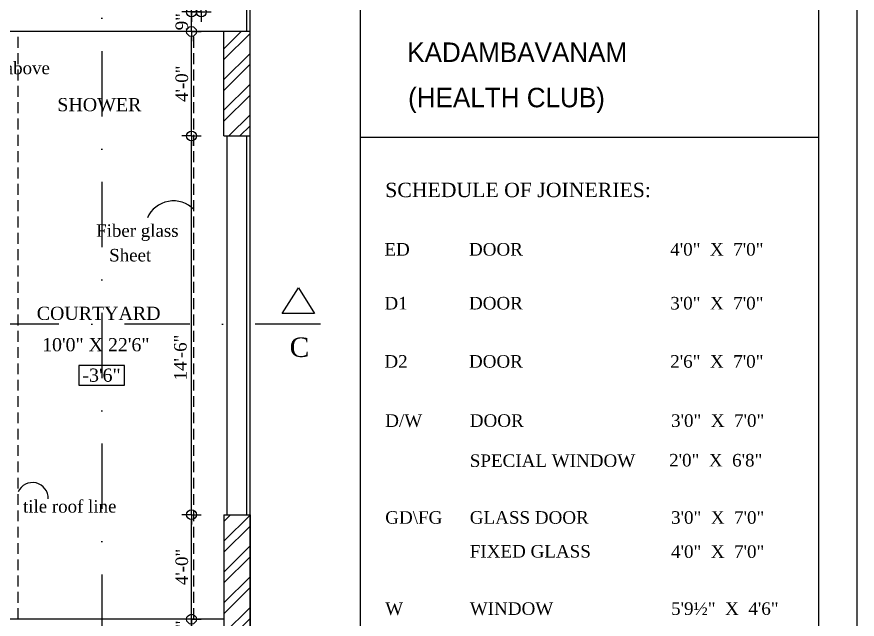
# Model space of a CAD drawing. Extents: x 13301 to 18078, y -1439 to 1911.
# Drawn here: x 14400.8 to 14786.9, y 144.3 to 421 of the extents above; entities that cross this region are included whole.
import ezdxf
from ezdxf.enums import TextEntityAlignment as Align

# ---------------------------------------------------------------- set-up
doc = ezdxf.new("R2010")
doc.units = 0
doc.header["$LTSCALE"] = 20
doc.header["$MEASUREMENT"] = 0
doc.header["$PDMODE"] = 34
doc.header["$PDSIZE"] = 5
doc.linetypes.add('DASHDOT', pattern=[1, 0.5, -0.25, 0, -0.25])
doc.linetypes.add('HIDDEN', pattern=[0.375, 0.25, -0.125])
doc.layers.get('0').update_dxf_attribs({"linetype": 'CONTINUOUS'})
doc.layers.get('Defpoints').update_dxf_attribs({"linetype": 'CONTINUOUS'})
for name, color, linetype in [('border', 230, 'CONTINUOUS'), ('BORTEXT', 2, 'CONTINUOUS'), ('DETTEXT', 7, 'CONTINUOUS'), ('DIMLINE', 254, 'CONTINUOUS'), ('Glass', 130, 'CONTINUOUS'), ('Roof lilne', 31, 'CONTINUOUS'), ('Secline', 13, 'CONTINUOUS'), ('Stone', 8, 'CONTINUOUS'), ('text', 2, 'CONTINUOUS'), ('wall', 13, 'CONTINUOUS')]:
    doc.layers.add(name, color=color, linetype=linetype)
doc.layers.add('correct', color=230, linetype='CONTINUOUS', plot=False)
doc.styles.add('style3', font='TIMES.TTF')
doc.styles.add('style4', font='boos1.ttf')
doc.styles.add('style5', font='TIMES.TTF')
doc.dimstyles.new('arch61', dxfattribs={"dimscale": 0, "dimtxt": 5.75, "dimasz": 2.25, "dimexe": 0.18, "dimexo": 0.0625, "dimgap": 1.5, "dimtad": 1, "dimzin": 3, "dimdsep": 46, "dimlunit": 4, "dimtxsty": 'style3', "dimblk": 'BLK', "dimcen": 0, "dimse1": 1, "dimse2": 1, "dimclrd": 256, "dimclrt": 3, "dimazin": 0, "dimtfac": 1, "dimtix": 1, "dimtmove": 2, "dimatfit": 3, "dimldrblk": 'NONE', "dimfxl": 0, "dimtolj": 1, "dimtzin": 0, "dimlwd": -1, "dimarcsym": 0})
pattern_1 = [(45, (0, 47.558), (-7.071068, 7.071068), []), (45, (0, 52.558), (-7.071068, 7.071068), [])]

# ---------------------------------------------------------------- blocks, each defined once
blk = doc.blocks.new('BLK')
for q in [(0, 2), (-2, 0), (0, -2), (2, 0)]:
    blk.add_line((0, 0), q)
blk.add_circle((0, 0), 1)
blk = doc.blocks.new('*D161')
at = {"layer": 'Defpoints', "color": 0}
for p in [(14497.45, 448.54), (14485.57, 423.29), (14497.45, 423.29)]:
    blk.add_point(p, dxfattribs=at)
at = {"layer": 'DIMLINE'}
blk.add_line((14485.57, 446.29), (14485.57, 425.54), dxfattribs=at)
at = {"layer": 'DIMLINE', "xscale": 2.25, "yscale": 2.25, "zscale": 2.25}
for p, rotation in [((14485.57, 448.54), 90), ((14485.57, 423.29), 270)]:
    blk.add_blockref('BLK', p, dxfattribs=dict(at, rotation=rotation))
at = {"layer": 'DIMLINE', "color": 3, "insert": (14477.38, 435.92), "char_height": 5.75, "attachment_point": 5, "rotation": 90, "style": 'style3'}
blk.add_mtext('\\A1;2\'-1{\\H1.000000x;\\S1/4;}"', dxfattribs=at)
blk = doc.blocks.new('_None')
blk = doc.blocks.new('*D195')
at = {"layer": 'Defpoints', "color": 0}
for p in [(14469.23, 144.29), (14481.08, 144.29), (14469.23, 135.29)]:
    blk.add_point(p, dxfattribs=at)
at = {"layer": 'DIMLINE'}
for p, q in [((14481.08, 146.54), (14481.08, 148.79)), ((14481.08, 135.29), (14481.08, 144.29)), ((14481.08, 133.04), (14481.08, 130.79))]:
    blk.add_line(p, q, dxfattribs=at)
at = {"layer": 'DIMLINE', "xscale": 2.25, "yscale": 2.25, "zscale": 2.25}
for p, rotation in [((14481.08, 144.29), 270), ((14481.08, 135.29), 90)]:
    blk.add_blockref('BLK', p, dxfattribs=dict(at, rotation=rotation))
at = {"layer": 'DIMLINE', "color": 3, "insert": (14476.65, 139.79), "char_height": 5.75, "attachment_point": 5, "rotation": 90, "style": 'style3'}
blk.add_mtext('\\A1;9"', dxfattribs=at)
blk = doc.blocks.new('*D196')
at = {"layer": 'Defpoints', "color": 0}
for p in [(14481.08, 192.29), (14495.95, 192.29), (14495.95, 144.29)]:
    blk.add_point(p, dxfattribs=at)
at = {"layer": 'DIMLINE'}
blk.add_line((14481.08, 146.54), (14481.08, 190.04), dxfattribs=at)
at = {"layer": 'DIMLINE', "xscale": 2.25, "yscale": 2.25, "zscale": 2.25}
for p, rotation in [((14481.08, 192.29), 90), ((14481.08, 144.29), 270)]:
    blk.add_blockref('BLK', p, dxfattribs=dict(at, rotation=rotation))
at = {"layer": 'DIMLINE', "color": 3, "insert": (14476.66, 168.29), "char_height": 5.75, "attachment_point": 5, "rotation": 90, "style": 'style3'}
blk.add_mtext('\\A1;4\'-0"', dxfattribs=at)
blk = doc.blocks.new('*D197')
at = {"layer": 'Defpoints', "color": 0}
for p in [(14481.08, 366.29), (14497.45, 366.29), (14497.45, 192.29)]:
    blk.add_point(p, dxfattribs=at)
at = {"layer": 'DIMLINE'}
blk.add_line((14481.08, 194.54), (14481.08, 364.04), dxfattribs=at)
at = {"layer": 'DIMLINE', "xscale": 2.25, "yscale": 2.25, "zscale": 2.25}
for p, rotation in [((14481.08, 366.29), 90), ((14481.08, 192.29), 270)]:
    blk.add_blockref('BLK', p, dxfattribs=dict(at, rotation=rotation))
at = {"layer": 'DIMLINE', "color": 3, "insert": (14475.98, 264.5), "char_height": 5.75, "attachment_point": 5, "rotation": 90, "style": 'style3'}
blk.add_mtext('\\A1;14\'-6"', dxfattribs=at)
blk = doc.blocks.new('*D198')
at = {"layer": 'Defpoints', "color": 0}
for p in [(14481.08, 414.29), (14493.92, 414.29), (14495.95, 366.29)]:
    blk.add_point(p, dxfattribs=at)
at = {"layer": 'DIMLINE'}
blk.add_line((14481.08, 368.54), (14481.08, 412.04), dxfattribs=at)
at = {"layer": 'DIMLINE', "xscale": 2.25, "yscale": 2.25, "zscale": 2.25}
for p, rotation in [((14481.08, 414.29), 90), ((14481.08, 366.29), 270)]:
    blk.add_blockref('BLK', p, dxfattribs=dict(at, rotation=rotation))
at = {"layer": 'DIMLINE', "color": 3, "insert": (14476.66, 390.29), "char_height": 5.75, "attachment_point": 5, "rotation": 90, "style": 'style3'}
blk.add_mtext('\\A1;4\'-0"', dxfattribs=at)
blk = doc.blocks.new('*D199')
at = {"layer": 'Defpoints', "color": 0}
for p in [(14470.45, 423.29), (14481.08, 423.29), (14469.06, 414.29)]:
    blk.add_point(p, dxfattribs=at)
at = {"layer": 'DIMLINE'}
for p, q in [((14481.08, 425.54), (14481.08, 427.79)), ((14481.08, 414.29), (14481.08, 423.29)), ((14481.08, 412.04), (14481.08, 409.79))]:
    blk.add_line(p, q, dxfattribs=at)
at = {"layer": 'DIMLINE', "xscale": 2.25, "yscale": 2.25, "zscale": 2.25}
for p, rotation in [((14481.08, 423.29), 270), ((14481.08, 414.29), 90)]:
    blk.add_blockref('BLK', p, dxfattribs=dict(at, rotation=rotation))
at = {"layer": 'DIMLINE', "color": 3, "insert": (14476.65, 418.79), "char_height": 5.75, "attachment_point": 5, "rotation": 90, "style": 'style3'}
blk.add_mtext('\\A1;9"', dxfattribs=at)
blk = doc.blocks.new('*D349')
at = {"layer": 'Defpoints', "color": 0}
for p in [(14495.95, 192.29), (14507.95, 192.29), (14507.95, 117.84)]:
    blk.add_point(p, dxfattribs=at)
at = {"layer": 'DIMLINE'}
for p, q in [((14493.7, 117.84), (14491.45, 117.84)), ((14495.95, 117.84), (14507.95, 117.84)), ((14510.2, 117.84), (14512.45, 117.84))]:
    blk.add_line(p, q, dxfattribs=at)
at = {"layer": 'DIMLINE', "xscale": 2.25, "yscale": 2.25, "zscale": 2.25}
blk.add_blockref('BLK', (14495.95, 117.84), dxfattribs=at)
at = {"layer": 'DIMLINE', "xscale": 2.25, "yscale": 2.25, "zscale": 2.25, "rotation": 180}
blk.add_blockref('BLK', (14507.95, 117.84), dxfattribs=at)
at = {"layer": 'DIMLINE', "color": 3, "insert": (14501.95, 122.27), "char_height": 5.75, "attachment_point": 5, "style": 'style3'}
blk.add_mtext('\\A1;1\'-0"', dxfattribs=at)

msp = doc.modelspace()

# ---------------------------------------------------------------- hatches: boundary and pattern name
at = {"layer": 'Stone', "ltscale": 5}
h = msp.add_hatch(dxfattribs=at)
h.set_pattern_fill('STEEL', color=256, scale=80, style=0)
h.set_pattern_definition(pattern_1)
h.paths.add_polyline_path([(14507.95, 414.29), (14495.95, 414.29), (14495.95, 366.29), (14507.95, 366.29)])
h = msp.add_hatch(dxfattribs=at)
h.set_pattern_fill('STEEL', color=256, scale=80, style=0)
h.set_pattern_definition(pattern_1)
h.paths.add_polyline_path([(14507.95, 192.29), (14495.95, 192.29), (14495.95, -41.71), (14507.95, -41.71)])

# ---------------------------------------------------------------- linework, layer by layer
msp.add_line((14507.95, -196.21), (14507.95, 538.79))
at = {"layer": 'border', "color": 13}
for p, q in [((14558.57, 425.542), (14558.57, -323.255)), ((14769.105, 425.542), (14769.105, -323.255)), ((14558.57, 365.705), (14769.105, 365.705))]:
    msp.add_line(p, q, dxfattribs=at)
at = {"layer": 'correct', "color": 3}
msp.add_lwpolyline([(13794.405, -339.116), (14786.854, -339.116), (14786.854, 853.823), (13794.405, 853.823)], close=True, dxfattribs=at)
at = {"layer": 'DETTEXT'}
for centre, radius, start, end in [((14472.807, 323.343), 13.12, 44.30327, 156.17817), ((14408.042, 199.857), 7.197, 357.63035, 156.35183)]:
    msp.add_arc(centre, radius, start, end, dxfattribs=at)
at = {"layer": 'Glass', "linetype": 'HIDDEN'}
msp.add_line((14482.196, 144.29), (14482.196, 414.29), dxfattribs=at)
at = {"layer": 'Roof lilne', "linetype": 'HIDDEN'}
msp.add_line((14401.45, 144.29), (14401.45, 414.29), dxfattribs=at)
at = {"layer": 'Secline', "linetype": 'DASHDOT', "ltscale": 3}
for p, q in [((14439.831, 825.991), (14439.831, -256.172)), ((14540.366, 279.903), (13812.506, 279.903))]:
    msp.add_line(p, q, dxfattribs=at)
at = {"layer": 'Secline', "linetype": 'DASHDOT', "ltscale": 5}
msp.add_lwpolyline([(14530.161, 296.6), (14537.545, 284.676), (14522.777, 284.676)], close=True, dxfattribs=at)
at = {"layer": 'text'}
msp.add_lwpolyline([(14450.318, 260.885), (14429.378, 260.885), (14429.378, 251.86), (14450.318, 251.86)], close=True, dxfattribs=at)
at = {"layer": 'wall'}
for p, q in [((14506.45, 414.29), (14506.45, 448.54)), ((14507.95, 414.29), (14368.45, 414.29)), ((14495.95, 366.29), (14495.95, 414.29)), ((14507.95, 366.29), (14507.95, 414.29)), ((14495.95, 366.29), (14507.95, 366.29)), ((14497.45, 192.29), (14497.45, 366.29)), ((14506.45, 192.29), (14506.45, 366.29)), ((14495.95, 192.29), (14507.95, 192.29)), ((14495.95, 192.29), (14495.95, -41.71)), ((14507.95, 192.29), (14507.95, -41.71)), ((14495.95, 144.29), (14368.45, 144.29))]:
    msp.add_line(p, q, dxfattribs=at)

# ---------------------------------------------------------------- texts
at = {"layer": 'BORTEXT'}
for s, height, style, p in [('KADAMBAVANAM', 8.9465, 'style4', (14580.162, 400.3)), ('SCHEDULE OF JOINERIES:  ', 6.61065, 'style5', (14570.05, 338.19)), ('ED', 5.7871, 'style5', (14569.673, 311.312)), ('DOOR', 5.7871, 'style5', (14608.522, 311.32)), ('4\'0"  X  7\'0"', 5.7871, 'style5', (14700.977, 311.312)), ('D1', 5.7871, 'style5', (14569.673, 286.573)), ('DOOR', 5.7871, 'style5', (14608.522, 286.581)), ('3\'0"  X  7\'0"', 5.7871, 'style5', (14700.977, 286.572)), ('D2', 5.7871, 'style5', (14569.673, 259.827)), ('DOOR', 5.7871, 'style5', (14608.522, 259.836)), ('2\'6"  X  7\'0"', 5.7871, 'style5', (14700.977, 259.827)), ('D/W', 5.7871, 'style5', (14570.06, 232.639)), ('DOOR', 5.7871, 'style5', (14608.909, 232.647)), ('3\'0"  X  7\'0"', 5.7871, 'style5', (14701.365, 232.638)), ('SPECIAL WINDOW', 5.7871, 'style5', (14608.909, 214.227)), ('2\'0"  X  6\'8"', 5.7871, 'style5', (14700.468, 214.443)), ('GD\\FG', 5.7871, 'style5', (14570.06, 188.128)), ('GLASS DOOR', 5.7871, 'style5', (14608.909, 188.137)), ('3\'0"  X  7\'0"', 5.7871, 'style5', (14701.365, 188.128)), ('FIXED GLASS', 5.7871, 'style5', (14608.909, 172.585)), ('4\'0"  X  7\'0"', 5.7871, 'style5', (14701.365, 172.423)), ('W', 5.787, 'style5', (14570.06, 146.264)), ('WINDOW', 5.7871, 'style5', (14608.909, 146.272)), ('5\'9½"  X  4\'6"', 5.7871, 'style5', (14701.365, 146.264))]:
    msp.add_text(s, height=height, dxfattribs=dict(at, style=style)).set_placement(p)
at = {"layer": 'BORTEXT', "color": 0, "style": 'style4'}
msp.add_text('(HEALTH CLUB)', height=8.9465, dxfattribs=at).set_placement((14580.567, 379.476))
at = {"layer": 'DETTEXT', "style": 'style5'}
for s, p in [('ventilator above ', (14389.026, 394.662)), ('Fiber glass ', (14457.295, 319.956)), ('Sheet', (14452.914, 308.649)), ('tile roof line', (14425.142, 193.253))]:
    msp.add_text(s, height=5.75, dxfattribs=at).set_placement(p, align=Align.CENTER)
at = {"layer": 'Secline', "linetype": 'DASHDOT', "ltscale": 5, "style": 'style5'}
msp.add_text('C', height=8.937, dxfattribs=at).set_placement((14526.15, 264.771))
at = {"layer": 'text', "style": 'style5'}
for s, height, p in [('SHOWER', 6.0504, (14419.454, 377.665)), ('COURTYARD', 6.0504, (14409.987, 281.795)), ('10\'0" X 22\'6"', 6.05042, (14412.451, 267.377)), ('-3\'6"', 6.0504, (14430.969, 253.387))]:
    msp.add_text(s, height=height, dxfattribs=at).set_placement(p)

# ---------------------------------------------------------------- dimensions: what is measured, and where the dimension line sits
at = {"layer": 'DIMLINE'}
for base, p1, p2, override, picture, middle in [((14485.574, 423.29), (14497.45, 448.54), (14497.45, 423.29), {"dimscale": 1, "dimfxl": 0.25}, '*D161', (14477.378, 435.915)), ((14481.083, 423.29), (14469.061, 414.29), (14470.45, 423.29), {"dimscale": 1}, '*D199', (14476.65, 418.79)), ((14481.083, 414.29), (14495.95, 366.29), (14493.924, 414.29), {"dimscale": 1}, '*D198', (14476.658, 390.29)), ((14481.083, 192.29), (14495.95, 144.29), (14495.95, 192.29), {"dimscale": 1}, '*D196', (14476.658, 168.29)), ((14481.083, 144.29), (14469.227, 135.29), (14469.227, 144.29), {"dimscale": 1}, '*D195', (14476.65, 139.79))]:
    dim = msp.add_linear_dim(base=base, p1=p1, p2=p2, angle=90, dimstyle='arch61', override=override, dxfattribs=at)
    dim.commit()
    dim.dimension.update_dxf_attribs({"geometry": picture, "text_midpoint": middle})
dim = msp.add_linear_dim(base=(14481.083, 366.29), p1=(14497.45, 192.29), p2=(14497.45, 366.29), angle=90, dimstyle='arch61', override={"dimscale": 1}, dxfattribs=at)
dim.commit()
dim.dimension.update_dxf_attribs({"geometry": '*D197', "text_midpoint": (14475.975, 264.501), "dimtype": 160})
dim = msp.add_linear_dim(base=(14507.95, 117.845), p1=(14495.95, 192.29), p2=(14507.95, 192.29), dimstyle='arch61', override={"dimscale": 1}, dxfattribs=at)
dim.commit()
dim.dimension.update_dxf_attribs({"geometry": '*D349', "text_midpoint": (14501.95, 122.269)})

doc.saveas('drawing.dxf')
